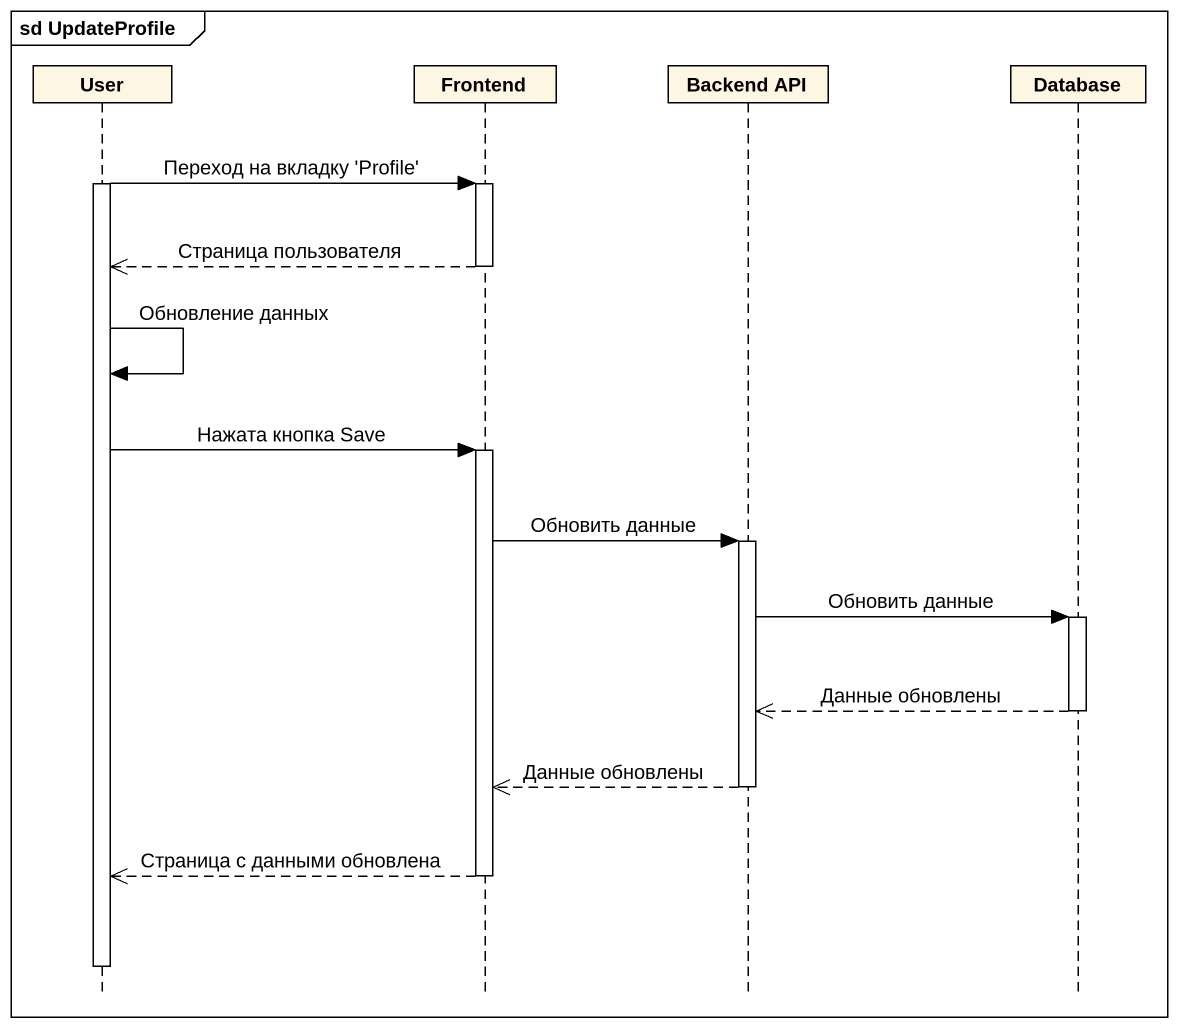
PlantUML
@startuml
mainframe sd UpdateProfile
hide footbox
participant User
participant Frontend
participant "Backend API" as Backend_API
participant "Database" as Database_

activate User
User -> Frontend : Переход на вкладку 'Profile'
activate Frontend
Frontend -->> User : Страница пользователя
deactivate Frontend
User -> User : Обновление данных
User -> Frontend : Нажата кнопка Save
activate Frontend
Frontend -> Backend_API : Обновить данные
activate Backend_API
Backend_API -> Database_ : Обновить данные
activate Database_
Database_ -->> Backend_API : Данные обновлены
deactivate Database_
Backend_API -->> Frontend : Данные обновлены
deactivate Backend_API
Frontend -->> User : Страница с данными обновлена
deactivate Frontend
deactivate User
@enduml
